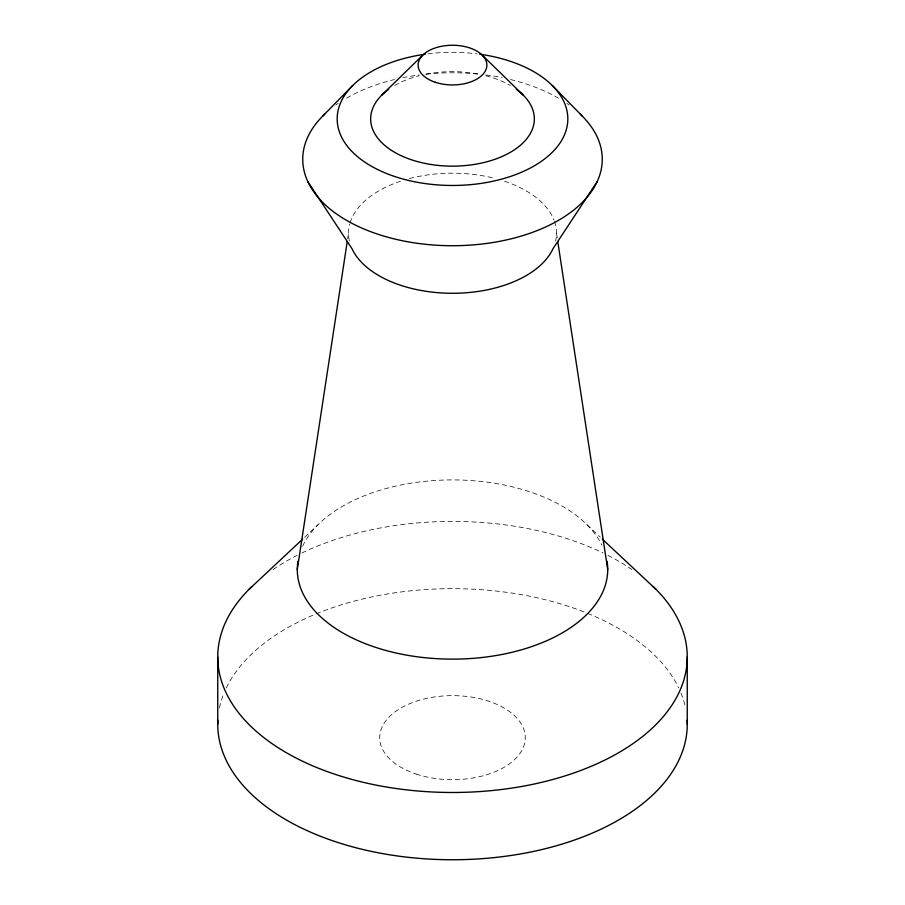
<?xml version="1.0" encoding="UTF-8"?>
<svg xmlns="http://www.w3.org/2000/svg" width="905" height="905" viewBox="0 0 905 905"><rect width="100%" height="100%" fill="white"/><g stroke="black" fill="none" stroke-linecap="round" stroke-linejoin="round"><path stroke-width="0.68" stroke-dasharray="4.53 3.39" d="M347.644 238.818L348.504 233.23M304.702 537.219L318.074 524.708M586.926 524.708L600.298 537.219M556.496 233.23L557.356 238.818M219.451 707.88A234.757 135.535 0 0 1 224.021 693.072M226.295 687.958A234.757 135.535 0 0 1 314.804 614.438M316.117 613.884A234.757 135.535 0 0 1 586.225 612.809M587.549 613.352A234.757 135.535 0 0 1 678.705 687.958M680.979 693.072A234.757 135.535 0 0 1 685.549 707.88M273.084 569.539A234.757 135.535 0 0 1 297.055 555.387M301.976 552.944A234.757 135.535 0 0 1 603.024 552.944M607.945 555.387A234.757 135.535 0 0 1 631.916 569.539M302.564 546.326A155.219 89.618 0 0 1 451.437 479.91A155.219 89.618 0 0 1 601.87 545.149M349.387 241.069A103.996 60.047 0 0 1 349.715 224.089M350.088 222.8A103.996 60.047 0 0 1 400.496 181.238M409.399 178.59A103.996 60.047 0 0 1 495.601 178.59M504.504 181.238A103.996 60.047 0 0 1 554.03 220.22M554.494 221.51A103.996 60.047 0 0 1 555.613 241.069M335.902 104.991A149.755 86.461 0 0 1 338.187 103.396M346.604 98.113A149.755 86.461 0 0 1 394.512 79.538M402.68 77.717A149.755 86.461 0 0 1 419.139 74.957M425.995 74.153A149.755 86.461 0 0 1 479.005 74.153M485.861 74.957A149.755 86.461 0 0 1 502.32 77.717M510.488 79.538A149.755 86.461 0 0 1 558.396 98.113M566.813 103.396A149.755 86.461 0 0 1 569.098 104.991M427.952 53.848A115.32 66.574 0 0 1 477.048 53.848M394.637 85.489A81.835 47.241 0 0 1 419.207 75.737M425.882 74.221A81.835 47.241 0 0 1 479.118 74.221M485.793 75.737A81.835 47.241 0 0 1 510.363 85.489M416.108 774.047A72.773 42.015 0 0 0 525.273 737.666A72.773 42.015 0 0 0 416.108 701.273A72.773 42.015 0 0 0 416.108 774.047"/><path stroke-width="1.36" d="M297.281 569.517L347.226 241.612M597.153 181.634L552.955 248.773A103.996 60.047 0 0 1 452.5 293.277A103.996 60.047 0 0 1 352.045 248.773L307.847 181.634M322.802 116.021L352.633 85.613M381.639 95.274L422.737 55.171M249.192 589.189L302.655 539.142M602.345 539.142L655.808 589.189M482.263 55.171L523.361 95.274M552.367 85.613L582.198 116.021M557.774 241.612L607.719 569.517M687.257 656.951L687.257 724.215M217.743 656.951L217.743 724.215M687.155 720.154A234.757 135.535 0 0 1 452.5 859.75A234.757 135.535 0 0 1 217.845 720.154M653.071 586.519A234.757 135.535 0 0 1 604.766 760.11A234.757 135.535 0 0 1 300.234 760.11A234.757 135.535 0 0 1 251.929 586.519M607.063 561.27A155.219 89.618 0 0 1 452.5 659.134A155.219 89.618 0 0 1 297.937 561.27M580.388 114.268A149.755 86.461 0 0 1 549.663 225.051A149.755 86.461 0 0 1 355.337 225.051A149.755 86.461 0 0 1 324.612 114.268M479.707 54.198A115.32 66.574 0 0 1 547.48 156.655A115.32 66.574 0 0 1 357.52 156.655A115.32 66.574 0 0 1 425.293 54.198M516.314 89.323A81.835 47.241 0 0 1 508.225 153.499A81.835 47.241 0 0 1 396.775 153.499A81.835 47.241 0 0 1 388.686 89.323M435.316 82.276A34.367 19.842 0 0 0 486.867 65.092A34.367 19.842 0 0 0 435.316 47.908A34.367 19.842 0 0 0 435.316 82.276"/></g></svg>
